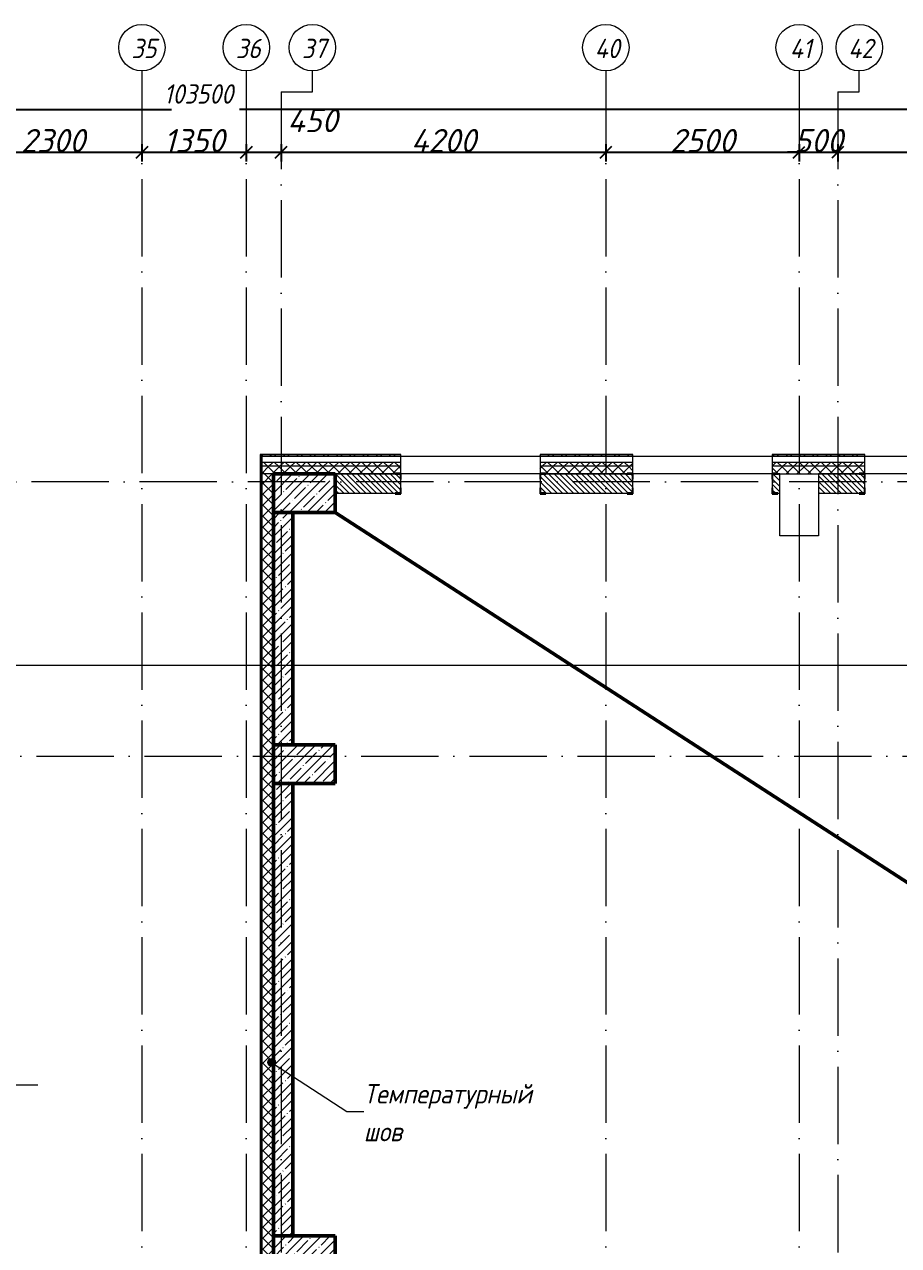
# Model space of a CAD drawing. Header units: millimetres. Extents: x -537608 to 253996, y -217170 to 186033.
# Drawn here: x -131705 to -120398, y 170246 to 186033 of the extents above; entities that cross this region are included whole.
import ezdxf

# ---------------------------------------------------------------- set-up
doc = ezdxf.new("R2010")
doc.units = ezdxf.units.MM
doc.linetypes.add('50_200_ШТРИХ_1Т_ш5_п1_п1_', pattern=[1400, 1000, -200, 0, -200])
for name, color, linetype, lineweight in [('A-____-____-DIMS', 7, 'Continuous', 9), ('A-DETL-____-OTLN-1', 7, 'Continuous', 50), ('A-GENM-____-MCUT', 7, 'Continuous', 25), ('A-GENM-____-OTLN-1', 7, 'Continuous', 25), ('A-WALL-____-MCUT', 7, 'Continuous', 13), ('A-WALL-____-MCUT-1', 7, 'Continuous', 9), ('A-WALL-____-MCUT-2', 7, 'Continuous', 50), ('A-WALL-____-OTLN', 7, 'Continuous', 9), ('A-WALL-____-PATT-1', 7, 'Continuous', 9), ('A-WALL-FNSH-MCUT-1', 7, 'Continuous', 9), ('G-____-____-TEXT', 7, 'Continuous', 9), ('S-COLS-____-MCUT', 7, 'Continuous', 50), ('S-COLS-____-OTLN', 7, 'Continuous', 9), ('S-GRID-____-IDEN', 7, 'Continuous', 9), ('S-GRID-____-OTLN', 7, 'Continuous', 9), ('S-GRID-____-OTLN-1', 7, '50_200_ШТРИХ_1Т_ш5_п1_п1_', 9)]:
    doc.layers.add(name, color=color, linetype=linetype, lineweight=lineweight)
doc.layers.add('G-____-____-SYMB-1', color=9, linetype='Continuous', lineweight=9, true_color=0x808080)
doc.styles.add('ISOCPEUR_I', font='isocpeui.ttf', dxfattribs={"height": 300})
doc.styles.add('ISOCPEUR_I_9', font='isocpeui.ttf', dxfattribs={"width": 0.9, "height": 250})
doc.dimstyles.new('ISO-2_5_0_9К_БОЛЬШОЙ_ОСИ', dxfattribs={"dimscale": 304.8, "dimtxt": 248.995294, "dimasz": 0.492126, "dimexe": 0.393701, "dimexo": 0, "dimgap": 0, "dimtad": 1, "dimdec": 0, "dimzin": 0, "dimdsep": 46, "dimtxsty": 'ISOCPEUR_I', "dimblk1": 'OBLIQUE', "dimblk2": 'OBLIQUE', "dimsah": 1, "dimcen": 0.09, "dimdle": 0.393701, "dimazin": 0, "dimtfac": 1, "dimtdec": 4, "dimtix": 1, "dimtmove": 0, "dimatfit": 3, "dimfxl": 1, "dimtvp": 1, "dimtolj": 1, "dimtzin": 0, "dimarcsym": 2})
doc.dimstyles.new('ISO-2_5_0_9К_БОЛЬШОЙ_ОСИ_1', dxfattribs={"dimscale": 304.8, "dimtxt": 248.995294, "dimasz": 0.492126, "dimexe": 0.393701, "dimexo": 0, "dimgap": 0, "dimtad": 1, "dimdec": 0, "dimzin": 0, "dimdsep": 46, "dimtxsty": 'ISOCPEUR_I', "dimblk1": 'OBLIQUE', "dimblk2": 'OBLIQUE', "dimsah": 1, "dimcen": 0.09, "dimdle": 0.393701, "dimazin": 0, "dimtfac": 1, "dimtdec": 4, "dimtix": 1, "dimtmove": 1, "dimatfit": 3, "dimfxl": 1, "dimtvp": 1, "dimtolj": 1, "dimtzin": 0, "dimarcsym": 2})
doc.dimstyles.new('ISO-2_5_0_9К_БОЛЬШОЙ_ОСИ_2', dxfattribs={"dimscale": 304.8, "dimtxt": 248.995294, "dimasz": 0.492126, "dimexe": 0.393701, "dimexo": 0, "dimgap": 0, "dimtad": 1, "dimdec": 0, "dimzin": 0, "dimdsep": 46, "dimtxsty": 'ISOCPEUR_I_9', "dimblk1": 'OBLIQUE', "dimblk2": 'OBLIQUE', "dimsah": 1, "dimcen": 0.09, "dimdle": 0.393701, "dimazin": 0, "dimtfac": 1, "dimtdec": 4, "dimtix": 1, "dimtmove": 2, "dimatfit": 3, "dimfxl": 1, "dimtvp": 1, "dimtolj": 1, "dimtzin": 0, "dimarcsym": 2})
pattern_1 = [(135, (-178684.97, 94540.114), (-35.35534, -35.35534), [])]
pattern_2 = [(45, (-178684.97, 94540.11), (-70.71068, 70.71068), []), (135, (-178684.97, 94540.11), (-70.71068, -70.71068), [])]
pattern_3 = [(45, (-178684.97, 94540.11), (-114.04925, 114.04925), []), (45, (-178570.92, 94540.11), (-114.04925, 114.04925), [201.612, -40.322, 3.353, -36.97])]
pattern_4 = [(45, (-178684.97, 94540.11), (-85.53659, 85.53659), []), (45, (-178627.95, 94540.11), (-85.53659, 85.53659), [])]

# ---------------------------------------------------------------- blocks, each defined once
blk = doc.blocks.new('BSC_Колонна _Прямоугольная - 500х800-V12-АР1_План отверстий 3 этажа в осях 1-64_Ю-ЯЯ')
at = {"layer": 'S-COLS-____-OTLN'}
h = blk.add_hatch(dxfattribs=at)
h.set_pattern_fill('FP_18', color=256, style=0, pattern_type=2)
h.set_pattern_definition([(315, (-85431.04, 50600), (114.04925, 114.04925), []), (315, (-85431.04, 50485.95), (114.04925, 114.04925), [201.613, -40.323, 3.353, -36.97])])
h.paths.add_polyline_path([(-250, 400), (-250, -400), (250, -400), (250, 400)], flags=0)
at = {"layer": 'S-COLS-____-MCUT'}
for p, q in [((250, 400), (-250, 400)), ((-250, 400), (-250, -400)), ((250, -400), (250, 400)), ((-250, -400), (250, -400))]:
    blk.add_line(p, q, dxfattribs=at)
blk = doc.blocks.new('BSC_Колонна _Прямоугольная - 500х800-V75-АР1_План отверстий 3 этажа в осях 1-64_Ю-ЯЯ')
at = {"layer": 'S-COLS-____-OTLN'}
h = blk.add_hatch(dxfattribs=at)
h.set_pattern_fill('FP_84', color=256, style=0, pattern_type=2)
h.set_pattern_definition([(315, (-81931.04, 50600), (114.04925, 114.04925), []), (315, (-81931.04, 50485.95), (114.04925, 114.04925), [201.613, -40.323, 3.353, -36.97])])
h.paths.add_polyline_path([(-250, -400), (250, -400), (250, 400), (-250, 400)], flags=0)
at = {"layer": 'S-COLS-____-MCUT'}
for p, q in [((250, 400), (-250, 400)), ((-250, 400), (-250, -400)), ((250, -400), (250, 400)), ((-250, -400), (250, -400))]:
    blk.add_line(p, q, dxfattribs=at)
blk = doc.blocks.new('BSC_Колонна _Прямоугольная - 500х800-V76-АР1_План отверстий 3 этажа в осях 1-64_Ю-ЯЯ')
at = {"layer": 'S-COLS-____-OTLN'}
h = blk.add_hatch(dxfattribs=at)
h.set_pattern_fill('FP_85', color=256, style=0, pattern_type=2)
h.set_pattern_definition([(315, (-75581.04, 50600), (114.04925, 114.04925), []), (315, (-75581.04, 50485.95), (114.04925, 114.04925), [201.613, -40.323, 3.353, -36.97])])
h.paths.add_polyline_path([(-250, -400), (250, -400), (250, 400), (-250, 400)], flags=0)
at = {"layer": 'S-COLS-____-MCUT'}
for p, q in [((250, 400), (-250, 400)), ((-250, 400), (-250, -400)), ((250, -400), (250, 400)), ((-250, -400), (250, -400))]:
    blk.add_line(p, q, dxfattribs=at)
blk = doc.blocks.new('BSC_Колонна _Прямоугольная - 500х800-25984400-АР1_План отверстий 3 этажа в осях 1-64_Ю-ЯЯ')
at = {"layer": 'S-COLS-____-OTLN'}
for p, q in [((-250, 400), (250, 400)), ((-250, -150), (-250, 400)), ((250, 400), (250, -150))]:
    blk.add_line(p, q, dxfattribs=at)
blk = doc.blocks.new('Фахверк_СКБ_Уголок - 250_2160-27509414-АР1_План отверстий 3 этажа в осях 1-64_Ю-ЯЯ')
at = {"layer": 'A-GENM-____-MCUT'}
for p, q in [((200, 181), (125, 181)), ((125, 181), (125, 106)), ((131, 106), (131, 175)), ((131, 175), (200, 175)), ((200, 175), (200, 181)), ((125, 106), (131, 106)), ((131, -6), (125, -6)), ((125, -6), (125, -81)), ((125, -81), (200, -81)), ((131, -75), (131, -6)), ((200, -75), (131, -75)), ((200, -81), (200, -75))]:
    blk.add_line(p, q, dxfattribs=at)
blk = doc.blocks.new('Фахверк_СКБ_Уголок - 250_2160_1-27509452-АР1_План отверстий 3 этажа в осях 1-64_Ю-ЯЯ')
at = {"layer": 'A-GENM-____-MCUT'}
for p, q in [((200, 181), (125, 181)), ((125, 181), (125, 106)), ((131, 106), (131, 175)), ((131, 175), (200, 175)), ((200, 175), (200, 181)), ((125, 106), (131, 106)), ((131, -6), (125, -6)), ((125, -6), (125, -81)), ((125, -81), (200, -81)), ((131, -75), (131, -6)), ((200, -75), (131, -75)), ((200, -81), (200, -75))]:
    blk.add_line(p, q, dxfattribs=at)
blk = doc.blocks.new('Ось сетки - Круг_Ø6_00__ISO-2_5_0_9K_-25732049-АР1_План отверстий 3 этажа в осях 1-64_Ю-ЯЯ')
at = {"layer": 'S-GRID-____-IDEN'}
blk.add_circle((0, 0), 3, dxfattribs=at)
blk = doc.blocks.new('_Oblique')
at = {"color": 0, "linetype": 'ByBlock', "lineweight": -2}
blk.add_line((-0.5, -0.5), (0.5, 0.5), dxfattribs=at)
blk = doc.blocks.new('*D969')
at = {"layer": 'A-____-____-DIMS', "color": 0, "lineweight": -2, "transparency": 16777216}
for p, q in [((-132485, 184487), (-132485, 184261)), ((-130185, 184487), (-130185, 184261)), ((-132605, 184381), (-130065, 184381))]:
    blk.add_line(p, q, dxfattribs=at)
at = {"layer": 'Defpoints', "color": 0, "transparency": 16777216}
for p in [(-132485, 184487), (-130185, 184487), (-130185, 184381)]:
    blk.add_point(p, dxfattribs=at)
at = {"layer": 'A-____-____-DIMS', "color": 0, "lineweight": -2, "transparency": 16777216, "xscale": 150, "yscale": 150, "zscale": 150, "rotation": 180}
blk.add_blockref('_Oblique', (-132485, 184381), dxfattribs=at)
at = {"layer": 'A-____-____-DIMS', "color": 0, "lineweight": -2, "transparency": 16777216, "xscale": 150, "yscale": 150, "zscale": 150}
blk.add_blockref('_Oblique', (-130185, 184381), dxfattribs=at)
at = {"layer": 'A-____-____-DIMS', "color": 0, "transparency": 16777216, "insert": (-131335, 184531), "char_height": 300, "width": 758.48, "attachment_point": 5, "style": 'ISOCPEUR_I'}
blk.add_mtext('\\A1;2300', dxfattribs=at)
blk = doc.blocks.new('*D970')
at = {"layer": 'A-____-____-DIMS', "color": 0, "lineweight": -2, "transparency": 16777216}
for p, q in [((-130185, 184487), (-130185, 184261)), ((-128835, 184487), (-128835, 184261)), ((-130305, 184381), (-128715, 184381))]:
    blk.add_line(p, q, dxfattribs=at)
at = {"layer": 'Defpoints', "color": 0, "transparency": 16777216}
for p in [(-130185, 184487), (-128835, 184487), (-128835, 184381)]:
    blk.add_point(p, dxfattribs=at)
at = {"layer": 'A-____-____-DIMS', "color": 0, "lineweight": -2, "transparency": 16777216, "xscale": 150, "yscale": 150, "zscale": 150, "rotation": 180}
blk.add_blockref('_Oblique', (-130185, 184381), dxfattribs=at)
at = {"layer": 'A-____-____-DIMS', "color": 0, "lineweight": -2, "transparency": 16777216, "xscale": 150, "yscale": 150, "zscale": 150}
blk.add_blockref('_Oblique', (-128835, 184381), dxfattribs=at)
at = {"layer": 'A-____-____-DIMS', "color": 0, "transparency": 16777216, "insert": (-129510, 184531), "char_height": 300, "width": 701.02, "attachment_point": 5, "style": 'ISOCPEUR_I'}
blk.add_mtext('\\A1;1350', dxfattribs=at)
blk = doc.blocks.new('*D971')
at = {"layer": 'A-____-____-DIMS', "color": 0, "lineweight": -2, "transparency": 16777216}
for p, q in [((-128835, 184487), (-128835, 184261)), ((-128385, 184487), (-128385, 184261)), ((-128955, 184381), (-128265, 184381))]:
    blk.add_line(p, q, dxfattribs=at)
at = {"layer": 'Defpoints', "color": 0, "transparency": 16777216}
for p in [(-128835, 184487), (-128385, 184487), (-128385, 184381)]:
    blk.add_point(p, dxfattribs=at)
at = {"layer": 'A-____-____-DIMS', "color": 0, "lineweight": -2, "transparency": 16777216, "xscale": 150, "yscale": 150, "zscale": 150, "rotation": 180}
blk.add_blockref('_Oblique', (-128835, 184381), dxfattribs=at)
at = {"layer": 'A-____-____-DIMS', "color": 0, "lineweight": -2, "transparency": 16777216, "xscale": 150, "yscale": 150, "zscale": 150}
blk.add_blockref('_Oblique', (-128385, 184381), dxfattribs=at)
at = {"layer": 'A-____-____-DIMS', "color": 0, "transparency": 16777216, "insert": (-128305, 184941), "char_height": 300, "width": 591.84, "attachment_point": 1, "line_spacing_factor": 1.149209, "style": 'ISOCPEUR_I'}
blk.add_mtext('\\A1;450', dxfattribs=at)
blk = doc.blocks.new('*D972')
at = {"layer": 'A-____-____-DIMS', "color": 0, "lineweight": -2, "transparency": 16777216}
for p, q in [((-128385, 184487), (-128385, 184261)), ((-124185, 184487), (-124185, 184261)), ((-128505, 184381), (-124065, 184381))]:
    blk.add_line(p, q, dxfattribs=at)
at = {"layer": 'Defpoints', "color": 0, "transparency": 16777216}
for p in [(-128385, 184487), (-124185, 184487), (-124185, 184381)]:
    blk.add_point(p, dxfattribs=at)
at = {"layer": 'A-____-____-DIMS', "color": 0, "lineweight": -2, "transparency": 16777216, "xscale": 150, "yscale": 150, "zscale": 150, "rotation": 180}
blk.add_blockref('_Oblique', (-128385, 184381), dxfattribs=at)
at = {"layer": 'A-____-____-DIMS', "color": 0, "lineweight": -2, "transparency": 16777216, "xscale": 150, "yscale": 150, "zscale": 150}
blk.add_blockref('_Oblique', (-124185, 184381), dxfattribs=at)
at = {"layer": 'A-____-____-DIMS', "color": 0, "transparency": 16777216, "insert": (-126285, 184531), "char_height": 300, "width": 781.46, "attachment_point": 5, "style": 'ISOCPEUR_I'}
blk.add_mtext('\\A1;4200', dxfattribs=at)
blk = doc.blocks.new('*D973')
at = {"layer": 'A-____-____-DIMS', "color": 0, "lineweight": -2, "transparency": 16777216}
for p, q in [((-124185, 184487), (-124185, 184261)), ((-121685, 184487), (-121685, 184261)), ((-124305, 184381), (-121565, 184381))]:
    blk.add_line(p, q, dxfattribs=at)
at = {"layer": 'Defpoints', "color": 0, "transparency": 16777216}
for p in [(-124185, 184487), (-121685, 184487), (-121685, 184381)]:
    blk.add_point(p, dxfattribs=at)
at = {"layer": 'A-____-____-DIMS', "color": 0, "lineweight": -2, "transparency": 16777216, "xscale": 150, "yscale": 150, "zscale": 150, "rotation": 180}
blk.add_blockref('_Oblique', (-124185, 184381), dxfattribs=at)
at = {"layer": 'A-____-____-DIMS', "color": 0, "lineweight": -2, "transparency": 16777216, "xscale": 150, "yscale": 150, "zscale": 150}
blk.add_blockref('_Oblique', (-121685, 184381), dxfattribs=at)
at = {"layer": 'A-____-____-DIMS', "color": 0, "transparency": 16777216, "insert": (-122935, 184531), "char_height": 300, "width": 758.48, "attachment_point": 5, "style": 'ISOCPEUR_I'}
blk.add_mtext('\\A1;2500', dxfattribs=at)
blk = doc.blocks.new('*D974')
at = {"layer": 'A-____-____-DIMS', "color": 0, "lineweight": -2, "transparency": 16777216}
for p, q in [((-121685, 184487), (-121685, 184261)), ((-121185, 184487), (-121185, 184261)), ((-121685, 184381), (-121835, 184381)), ((-121685, 184381), (-121185, 184381)), ((-121185, 184381), (-121035, 184381))]:
    blk.add_line(p, q, dxfattribs=at)
at = {"layer": 'Defpoints', "color": 0, "transparency": 16777216}
for p in [(-121685, 184487), (-121185, 184487), (-121185, 184381)]:
    blk.add_point(p, dxfattribs=at)
at = {"layer": 'A-____-____-DIMS', "color": 0, "lineweight": -2, "transparency": 16777216, "xscale": 150, "yscale": 150, "zscale": 150}
blk.add_blockref('_Oblique', (-121685, 184381), dxfattribs=at)
at = {"layer": 'A-____-____-DIMS', "color": 0, "lineweight": -2, "transparency": 16777216, "xscale": 150, "yscale": 150, "zscale": 150, "rotation": 180}
blk.add_blockref('_Oblique', (-121185, 184381), dxfattribs=at)
at = {"layer": 'A-____-____-DIMS', "color": 0, "transparency": 16777216, "insert": (-121435, 184531), "char_height": 300, "width": 568.86, "attachment_point": 5, "style": 'ISOCPEUR_I'}
blk.add_mtext('\\A1;500', dxfattribs=at)
blk = doc.blocks.new('*D975')
at = {"layer": 'A-____-____-DIMS', "color": 0, "lineweight": -2, "transparency": 16777216}
for p, q in [((-121185, 184487), (-121185, 184261)), ((-115685, 184487), (-115685, 184261)), ((-121305, 184381), (-115565, 184381))]:
    blk.add_line(p, q, dxfattribs=at)
at = {"layer": 'Defpoints', "color": 0, "transparency": 16777216}
for p in [(-121185, 184487), (-115685, 184487), (-115685, 184381)]:
    blk.add_point(p, dxfattribs=at)
at = {"layer": 'A-____-____-DIMS', "color": 0, "lineweight": -2, "transparency": 16777216, "xscale": 150, "yscale": 150, "zscale": 150, "rotation": 180}
blk.add_blockref('_Oblique', (-121185, 184381), dxfattribs=at)
at = {"layer": 'A-____-____-DIMS', "color": 0, "lineweight": -2, "transparency": 16777216, "xscale": 150, "yscale": 150, "zscale": 150}
blk.add_blockref('_Oblique', (-115685, 184381), dxfattribs=at)
at = {"layer": 'A-____-____-DIMS', "color": 0, "transparency": 16777216, "insert": (-118435, 184531), "char_height": 300, "width": 758.48, "attachment_point": 5, "style": 'ISOCPEUR_I'}
blk.add_mtext('\\A1;5500', dxfattribs=at)
blk = doc.blocks.new('*D988')
at = {"layer": 'A-____-____-DIMS', "color": 0, "lineweight": -2, "transparency": 16777216}
for p, q in [((-181035, 185039), (-181035, 184813)), ((-77535, 185039), (-77535, 184813)), ((-181155, 184933), (-129802, 184933)), ((-77415, 184933), (-128923, 184933))]:
    blk.add_line(p, q, dxfattribs=at)
at = {"layer": 'Defpoints', "color": 0, "transparency": 16777216}
for p in [(-181035, 185039), (-77535, 185039), (-77535, 184933)]:
    blk.add_point(p, dxfattribs=at)
at = {"layer": 'A-____-____-DIMS', "color": 0, "lineweight": -2, "transparency": 16777216, "xscale": 150, "yscale": 150, "zscale": 150, "rotation": 180}
blk.add_blockref('_Oblique', (-181035, 184933), dxfattribs=at)
at = {"layer": 'A-____-____-DIMS', "color": 0, "lineweight": -2, "transparency": 16777216, "xscale": 150, "yscale": 150, "zscale": 150}
blk.add_blockref('_Oblique', (-77535, 184933), dxfattribs=at)
at = {"layer": 'A-____-____-DIMS', "color": 0, "transparency": 16777216, "insert": (-129902, 185259), "char_height": 250, "width": 1080.26, "attachment_point": 1, "line_spacing_factor": 1.149209, "style": 'ISOCPEUR_I_9'}
blk.add_mtext('\\A1;103500', dxfattribs=at)

msp = doc.modelspace()

# ---------------------------------------------------------------- hatches: boundary and pattern name
at = {"layer": 'A-WALL-____-PATT-1'}
h = msp.add_hatch(dxfattribs=at)
h.set_pattern_fill('FP_6', color=256, style=0, pattern_type=2)
h.set_pattern_definition(pattern_4)
h.paths.add_polyline_path([(-128519.9702, 180451.1558), (-128519.9702, 180471.1558), (-128653.9702, 180471.1558), (-128653.9702, 180451.1558)], flags=0)
h = msp.add_hatch(dxfattribs=at)
h.set_pattern_fill('FP_6', color=256, style=0, pattern_type=2)
h.set_pattern_definition(pattern_4)
h.paths.add_polyline_path([(-103969.9702, 180451.1558), (-103969.9702, 180471.1558), (-106984.9702, 180471.1558), (-106984.9702, 180451.1558), (-104465.4961, 180451.1558)], flags=0)
h.paths.add_polyline_path([(-109984.9702, 180451.1558), (-108784.9702, 180451.1558), (-108784.9702, 180471.1558), (-109984.9702, 180471.1558)], flags=0)
h.paths.add_polyline_path([(-114784.9702, 180451.1558), (-114784.9702, 180471.1558), (-116034.9702, 180471.1558), (-116034.9702, 180451.1558), (-115070.2818, 180451.1558)], flags=0)
h.paths.add_polyline_path([(-112984.9702, 180451.1558), (-111784.9702, 180451.1558), (-111784.9702, 180471.1558), (-112984.9702, 180471.1558)], flags=0)
h.paths.add_polyline_path([(-117834.9702, 180451.1558), (-117834.9702, 180471.1558), (-119034.9702, 180471.1558), (-119034.9702, 180451.1558), (-118605.2104, 180451.1558)], flags=0)
h.paths.add_polyline_path([(-122034.9702, 180451.1558), (-120834.9702, 180451.1558), (-120834.9702, 180471.1558), (-122034.9702, 180471.1558)], flags=0)
h.paths.add_polyline_path([(-123834.9702, 180451.1558), (-123834.9702, 180471.1558), (-125034.9702, 180471.1558), (-125034.9702, 180451.1558)], flags=0)
h.paths.add_polyline_path([(-126834.9702, 180451.1558), (-126834.9702, 180471.1558), (-128519.9702, 180471.1558), (-128519.9702, 180451.1558)], flags=0)
h = msp.add_hatch(dxfattribs=at)
h.set_pattern_fill('FP_4', color=256, style=0, pattern_type=2)
h.set_pattern_definition(pattern_2)
h.paths.add_polyline_path([(-77204.9702, 180321.1558), (-77204.9702, 180371.1558), (-84184.9702, 180371.1558), (-84184.9702, 180321.1558), (-79720.996, 180321.1558)], flags=0)
h.paths.add_polyline_path([(-85184.9702, 180321.1558), (-85184.9702, 180371.1558), (-86934.9702, 180371.1558), (-86934.9702, 180321.1558), (-86790.8532, 180321.1558)], flags=0)
h.paths.add_polyline_path([(-92859.9702, 180321.1558), (-91734.9702, 180321.1558), (-91734.9702, 180371.1558), (-92859.9702, 180371.1558)], flags=0)
h.paths.add_polyline_path([(-94659.9702, 180321.1558), (-94659.9702, 180371.1558), (-95784.9702, 180371.1558), (-95784.9702, 180321.1558), (-94744.4425, 180321.1558)], flags=0)
h.paths.add_polyline_path([(-98279.371, 180321.1558), (-97584.9702, 180321.1558), (-97584.9702, 180371.1558), (-98634.9702, 180371.1558), (-98634.9702, 180321.1558)], flags=0)
h.paths.add_polyline_path([(-101634.9702, 180321.1558), (-100434.9702, 180321.1558), (-100434.9702, 180371.1558), (-101634.9702, 180371.1558)], flags=0)
h.paths.add_polyline_path([(-103434.9702, 180321.1558), (-103434.9702, 180371.1558), (-106984.9702, 180371.1558), (-106984.9702, 180321.1558), (-104465.4961, 180321.1558)], flags=0)
h.paths.add_polyline_path([(-108784.9702, 180321.1558), (-108784.9702, 180371.1558), (-109984.9702, 180371.1558), (-109984.9702, 180321.1558)], flags=0)
h.paths.add_polyline_path([(-114784.9702, 180321.1558), (-114784.9702, 180371.1558), (-116034.9702, 180371.1558), (-116034.9702, 180321.1558), (-115070.2818, 180321.1558)], flags=0)
h.paths.add_polyline_path([(-112984.9702, 180321.1558), (-111784.9702, 180321.1558), (-111784.9702, 180371.1558), (-112984.9702, 180371.1558)], flags=0)
h.paths.add_polyline_path([(-120834.9702, 180321.1558), (-120834.9702, 180371.1558), (-122034.9702, 180371.1558), (-122034.9702, 180321.1558)], flags=0)
h.paths.add_polyline_path([(-117834.9702, 180321.1558), (-117834.9702, 180371.1558), (-119034.9702, 180371.1558), (-119034.9702, 180321.1558), (-118605.2104, 180321.1558)], flags=0)
h.paths.add_polyline_path([(-123834.9702, 180321.1558), (-123834.9702, 180371.1558), (-125034.9702, 180371.1558), (-125034.9702, 180321.1558)], flags=0)
h.paths.add_polyline_path([(-126834.9702, 180321.1558), (-126834.9702, 180371.1558), (-128634.9702, 180371.1558), (-128634.9702, 180321.1558)], flags=0)
h = msp.add_hatch(dxfattribs=at)
h.set_pattern_fill('FP_4', color=256, style=0, pattern_type=2)
h.set_pattern_definition(pattern_2)
h.paths.add_polyline_path([(-77284.9702, 180221.1558), (-77204.9702, 180221.1558), (-77204.9702, 180321.1558), (-84184.9702, 180321.1558), (-84184.9702, 180221.1558), (-77334.9702, 180221.1558)], flags=0)
h.paths.add_polyline_path([(-85184.9702, 180221.1558), (-85184.9702, 180321.1558), (-86934.9702, 180321.1558), (-86934.9702, 180227.1558), (-86859.9702, 180227.1558), (-86859.9702, 180221.1558), (-85684.9702, 180221.1558)], flags=0)
h.paths.add_polyline_path([(-94734.9702, 180221.1558), (-94734.9702, 180227.1558), (-94659.9702, 180227.1558), (-94659.9702, 180321.1558), (-95784.9702, 180321.1558), (-95784.9702, 180221.1558), (-94744.4425, 180221.1558)], flags=0)
h.paths.add_polyline_path([(-92093.246, 180221.1558), (-91809.9702, 180221.1558), (-91809.9702, 180227.1558), (-91734.9702, 180227.1558), (-91734.9702, 180321.1558), (-92859.9702, 180321.1558), (-92859.9702, 180227.1558), (-92784.9702, 180227.1558), (-92784.9702, 180221.1558)], flags=0)
h.paths.add_polyline_path([(-97659.9702, 180221.1558), (-97659.9702, 180227.1558), (-97584.9702, 180227.1558), (-97584.9702, 180321.1558), (-98634.9702, 180321.1558), (-98634.9702, 180227.1558), (-98559.9702, 180227.1558), (-98559.9702, 180221.1558), (-98279.371, 180221.1558)], flags=0)
h.paths.add_polyline_path([(-100509.9702, 180221.1558), (-100509.9702, 180227.1558), (-100434.9702, 180227.1558), (-100434.9702, 180321.1558), (-101634.9702, 180321.1558), (-101634.9702, 180227.1558), (-101559.9702, 180227.1558), (-101559.9702, 180221.1558), (-100684.9702, 180221.1558)], flags=0)
h.paths.add_polyline_path([(-103434.9702, 180221.1558), (-103434.9702, 180321.1558), (-106984.9702, 180321.1558), (-106984.9702, 180227.1558), (-106909.9702, 180227.1558), (-106909.9702, 180221.1558), (-103934.9702, 180221.1558)], flags=0)
h.paths.add_polyline_path([(-109484.9702, 180221.1558), (-108859.9702, 180221.1558), (-108859.9702, 180227.1558), (-108784.9702, 180227.1558), (-108784.9702, 180321.1558), (-109984.9702, 180321.1558), (-109984.9702, 180221.1558)], flags=0)
h.paths.add_polyline_path([(-115434.9702, 180221.1558), (-114859.9702, 180221.1558), (-114859.9702, 180227.1558), (-114784.9702, 180227.1558), (-114784.9702, 180321.1558), (-116034.9702, 180321.1558), (-116034.9702, 180227.1558), (-115959.9702, 180227.1558), (-115959.9702, 180221.1558), (-115934.9702, 180221.1558)], flags=0)
h.paths.add_polyline_path([(-112909.9702, 180221.1558), (-111859.9702, 180221.1558), (-111859.9702, 180227.1558), (-111784.9702, 180227.1558), (-111784.9702, 180321.1558), (-112984.9702, 180321.1558), (-112984.9702, 180227.1558), (-112909.9702, 180227.1558)], flags=0)
h.paths.add_polyline_path([(-118605.2104, 180221.1558), (-117909.9702, 180221.1558), (-117909.9702, 180227.1558), (-117834.9702, 180227.1558), (-117834.9702, 180321.1558), (-119034.9702, 180321.1558), (-119034.9702, 180227.1558), (-118959.9702, 180227.1558), (-118959.9702, 180221.1558)], flags=0)
h.paths.add_polyline_path([(-120909.9702, 180221.1558), (-120909.9702, 180227.1558), (-120834.9702, 180227.1558), (-120834.9702, 180321.1558), (-122034.9702, 180321.1558), (-122034.9702, 180227.1558), (-121959.9702, 180227.1558), (-121959.9702, 180221.1558), (-121434.9702, 180221.1558)], flags=0)
h.paths.add_polyline_path([(-124959.9702, 180221.1558), (-123909.9702, 180221.1558), (-123909.9702, 180227.1558), (-123834.9702, 180227.1558), (-123834.9702, 180321.1558), (-125034.9702, 180321.1558), (-125034.9702, 180227.1558), (-124959.9702, 180227.1558)], flags=0)
h.paths.add_polyline_path([(-126909.9702, 180221.1558), (-126909.9702, 180227.1558), (-126834.9702, 180227.1558), (-126834.9702, 180321.1558), (-128634.9702, 180321.1558), (-128634.9702, 180221.1558), (-127684.9702, 180221.1558)], flags=0)
h = msp.add_hatch(dxfattribs=at)
h.set_pattern_fill('FP_4', color=256, style=0, pattern_type=2)
h.set_pattern_definition(pattern_2)
h.paths.add_polyline_path([(-128484.9702, 162321.1558), (-128484.9702, 180221.1558), (-128634.9702, 180221.1558), (-128634.9702, 162321.1558)], flags=0)
h = msp.add_hatch(dxfattribs=at)
h.set_pattern_fill('FP_9', color=256, style=0, pattern_type=2)
h.set_pattern_definition(pattern_1)
h.paths.add_polyline_path([(-121959.9702, 179971.1558), (-121934.9702, 179971.1558), (-121934.9702, 180221.1558), (-122028.9702, 180221.1558), (-122028.9702, 180152.1558), (-122034.9702, 180152.1558), (-122034.9702, 180040.1558), (-122028.9702, 180040.1558), (-122028.9702, 179971.1558)], flags=0)
h.paths.add_polyline_path([(-123840.9702, 179971.1558), (-123840.9702, 180040.1558), (-123834.9702, 180040.1558), (-123834.9702, 180152.1558), (-123840.9702, 180152.1558), (-123840.9702, 180221.1558), (-125028.9702, 180221.1558), (-125028.9702, 180152.1558), (-125034.9702, 180152.1558), (-125034.9702, 180040.1558), (-125028.9702, 180040.1558), (-125028.9702, 179971.1558), (-123909.9702, 179971.1558)], flags=0)
h.paths.add_polyline_path([(-126840.9702, 179971.1558), (-126840.9702, 180040.1558), (-126834.9702, 180040.1558), (-126834.9702, 180152.1558), (-126840.9702, 180152.1558), (-126840.9702, 180221.1558), (-127684.9702, 180221.1558), (-127684.9702, 179971.1558), (-126909.9702, 179971.1558)], flags=0)
h = msp.add_hatch(dxfattribs=at)
h.set_pattern_fill('FP_9', color=256, style=0, pattern_type=2)
h.set_pattern_definition(pattern_1)
h.paths.add_polyline_path([(-120840.9702, 179971.1558), (-120840.9702, 180040.1558), (-120834.9702, 180040.1558), (-120834.9702, 180152.1558), (-120840.9702, 180152.1558), (-120840.9702, 180221.1558), (-121434.9702, 180221.1558), (-121434.9702, 179971.1558), (-120909.9702, 179971.1558)], flags=0)
h.paths.add_polyline_path([(-117909.9702, 179971.1558), (-117840.9702, 179971.1558), (-117840.9702, 180040.1558), (-117834.9702, 180040.1558), (-117834.9702, 180152.1558), (-117840.9702, 180152.1558), (-117840.9702, 180221.1558), (-119028.9702, 180221.1558), (-119028.9702, 180152.1558), (-119034.9702, 180152.1558), (-119034.9702, 180040.1558), (-119028.9702, 180040.1558), (-119028.9702, 179971.1558), (-118605.2104, 179971.1558)], flags=0)
h.paths.add_polyline_path([(-115959.9702, 179971.1558), (-115934.9702, 179971.1558), (-115934.9702, 180221.1558), (-116028.9702, 180221.1558), (-116028.9702, 180152.1558), (-116034.9702, 180152.1558), (-116034.9702, 180040.1558), (-116028.9702, 180040.1558), (-116028.9702, 179971.1558)], flags=0)
h = msp.add_hatch(dxfattribs=at)
h.set_pattern_fill('FP_12', color=256, style=0, pattern_type=2)
h.set_pattern_definition(pattern_3)
h.paths.add_polyline_path([(-128234.9702, 176721.1558), (-128234.9702, 179721.1558), (-128484.9702, 179721.1558), (-128484.9702, 176721.1558)], flags=0)
h = msp.add_hatch(dxfattribs=at)
h.set_pattern_fill('FP_12', color=256, style=0, pattern_type=2)
h.set_pattern_definition(pattern_3)
h.paths.add_polyline_path([(-128234.9702, 170371.1558), (-128234.9702, 176221.1558), (-128484.9702, 176221.1558), (-128484.9702, 170371.1558)], flags=0)
at = {"layer": 'G-____-____-TEXT'}
h = msp.add_hatch(color=256, dxfattribs=at)
edge = h.paths.add_edge_path(flags=0)
edge.add_arc((-128508.0435, 172614.3785), 50, 0, 360)

# ---------------------------------------------------------------- linework, layer by layer
at = {"layer": 'A-DETL-____-OTLN-1'}
msp.add_line((-127684.9702, 179721.1558), (-104784.9702, 164921.1558), dxfattribs=at)
at = {"layer": 'A-WALL-____-MCUT'}
for p, q in [((-126834.9702, 180451.1558), (-128634.9702, 180451.1558)), ((-128634.9702, 180451.1558), (-128634.9702, 180221.1558)), ((-126834.9702, 180227.1558), (-126834.9702, 180451.1558)), ((-123834.9702, 180451.1558), (-125034.9702, 180451.1558)), ((-125034.9702, 180451.1558), (-125034.9702, 180227.1558)), ((-123834.9702, 180227.1558), (-123834.9702, 180451.1558)), ((-120834.9702, 180451.1558), (-122034.9702, 180451.1558)), ((-122034.9702, 180451.1558), (-122034.9702, 180227.1558)), ((-120834.9702, 180227.1558), (-120834.9702, 180451.1558)), ((-128484.9702, 180221.1558), (-128634.9702, 180221.1558)), ((-126834.9702, 180040.1558), (-126834.9702, 180152.1558)), ((-125034.9702, 180152.1558), (-125034.9702, 180040.1558)), ((-123834.9702, 180040.1558), (-123834.9702, 180152.1558)), ((-122034.9702, 180152.1558), (-122034.9702, 180040.1558)), ((-121934.9702, 179971.1558), (-121934.9702, 180221.1558)), ((-121934.9702, 180221.1558), (-121434.9702, 180221.1558)), ((-121434.9702, 180221.1558), (-121434.9702, 179971.1558)), ((-120834.9702, 180040.1558), (-120834.9702, 180152.1558)), ((-127684.9702, 179971.1558), (-126909.9702, 179971.1558)), ((-124959.9702, 179971.1558), (-123909.9702, 179971.1558)), ((-121959.9702, 179971.1558), (-121934.9702, 179971.1558)), ((-121434.9702, 179971.1558), (-120909.9702, 179971.1558))]:
    msp.add_line(p, q, dxfattribs=at)
at = {"layer": 'A-WALL-____-MCUT-1'}
for p, q in [((-128646.9702, 180471.1558), (-128646.9702, 162483.1558)), ((-128640.9702, 180471.1558), (-128640.9702, 162477.1558)), ((-126834.9702, 180371.1558), (-128634.9702, 180371.1558)), ((-126834.9702, 180321.1558), (-128634.9702, 180321.1558)), ((-123834.9702, 180371.1558), (-125034.9702, 180371.1558)), ((-123834.9702, 180321.1558), (-125034.9702, 180321.1558)), ((-120834.9702, 180371.1558), (-122034.9702, 180371.1558)), ((-120834.9702, 180321.1558), (-122034.9702, 180321.1558)), ((-128634.9702, 180221.1558), (-128634.9702, 162471.1558)), ((-126909.9702, 180221.1558), (-127684.9702, 180221.1558)), ((-127684.9702, 180221.1558), (-126909.9702, 180221.1558)), ((-123909.9702, 180221.1558), (-124959.9702, 180221.1558)), ((-124959.9702, 180221.1558), (-123909.9702, 180221.1558)), ((-121934.9702, 180221.1558), (-121959.9702, 180221.1558)), ((-121959.9702, 180221.1558), (-121934.9702, 180221.1558)), ((-121434.9702, 180221.1558), (-120909.9702, 180221.1558)), ((-120909.9702, 180221.1558), (-121434.9702, 180221.1558))]:
    msp.add_line(p, q, dxfattribs=at)
at = {"layer": 'A-WALL-____-MCUT-2'}
for p, q in [((-128484.9702, 179721.1558), (-128484.9702, 176721.1558)), ((-128234.9702, 176721.1558), (-128234.9702, 179721.1558)), ((-128484.9702, 176221.1558), (-128484.9702, 170371.1558)), ((-128234.9702, 170371.1558), (-128234.9702, 176221.1558))]:
    msp.add_line(p, q, dxfattribs=at)
at = {"layer": 'A-WALL-____-OTLN'}
for p, q in [((-126834.9702, 180451.1558), (-125034.9702, 180451.1558)), ((-123834.9702, 180451.1558), (-122034.9702, 180451.1558)), ((-120834.9702, 180451.1558), (-119034.9702, 180451.1558)), ((-125034.9702, 180221.1558), (-126834.9702, 180221.1558)), ((-122034.9702, 180221.1558), (-123834.9702, 180221.1558)), ((-119034.9702, 180221.1558), (-120834.9702, 180221.1558))]:
    msp.add_line(p, q, dxfattribs=at)
at = {"layer": 'A-WALL-FNSH-MCUT-1'}
for p, q in [((-128654.9702, 180471.1558), (-128654.9702, 162491.1558)), ((-126834.9702, 180471.1558), (-128654.9702, 180471.1558)), ((-128653.9702, 180471.1558), (-128653.9702, 180451.1558)), ((-128653.9702, 180451.1558), (-126834.9702, 180451.1558)), ((-128634.9702, 180451.1558), (-128634.9702, 180471.1558)), ((-128519.9702, 180451.1558), (-128519.9702, 180471.1558)), ((-126834.9702, 180451.1558), (-126834.9702, 180471.1558)), ((-123834.9702, 180471.1558), (-125034.9702, 180471.1558)), ((-125034.9702, 180471.1558), (-125034.9702, 180451.1558)), ((-125034.9702, 180451.1558), (-123834.9702, 180451.1558)), ((-123834.9702, 180451.1558), (-123834.9702, 180471.1558)), ((-120834.9702, 180471.1558), (-122034.9702, 180471.1558)), ((-122034.9702, 180471.1558), (-122034.9702, 180451.1558)), ((-122034.9702, 180451.1558), (-120834.9702, 180451.1558)), ((-120834.9702, 180451.1558), (-120834.9702, 180471.1558))]:
    msp.add_line(p, q, dxfattribs=at)
at = {"layer": 'G-____-____-SYMB-1'}
msp.add_line((-183412.0724, 177749.1664), (-74216.9844, 177749.1664), dxfattribs=at)
at = {"layer": 'G-____-____-TEXT'}
for p, q in [((-128508.0435, 172614.3785), (-127536.6145, 171977.4212)), ((-127536.6145, 171977.4212), (-127316.075, 171977.4212))]:
    msp.add_line(p, q, dxfattribs=at)
msp.add_circle((-128508.0435, 172614.3785), 50, dxfattribs=at)
at = {"layer": 'S-GRID-____-OTLN'}
for p, q in [((-127980.2201, 185159.6174), (-127980.2201, 185432.9652)), ((-120906.2643, 185159.6174), (-120906.2643, 185432.9652)), ((-128384.9702, 185159.6174), (-127980.2201, 185159.6174)), ((-121184.9702, 185159.6174), (-120906.2643, 185159.6174))]:
    msp.add_line(p, q, dxfattribs=at)
at = {"layer": 'S-GRID-____-OTLN-1'}
for p, q in [((-130184.9702, 185432.9652), (-130184.9702, 147431.7016)), ((-128834.9702, 185432.9652), (-128834.9702, 161215.5975)), ((-124184.9702, 185432.9652), (-124184.9702, 147431.7016)), ((-121684.9702, 185432.9652), (-121684.9702, 147431.7016)), ((-128384.9702, 185159.6174), (-128384.9702, 161215.5975)), ((-121184.9702, 185159.6174), (-121184.9702, 147579.638)), ((-74610.5636, 180121.1558), (-183353.7404, 180121.1558)), ((-183353.7404, 176571.1558), (-74610.5636, 176571.1558)), ((-131530.3724, 172321.1558), (-183353.7404, 172321.1558))]:
    msp.add_line(p, q, dxfattribs=at)

# ---------------------------------------------------------------- block references
at = {"layer": 'A-GENM-____-OTLN-1', "rotation": 180}
for p in [(-126709.9702, 180146.1558), (-123709.9702, 180146.1558), (-120709.9702, 180146.1558)]:
    msp.add_blockref('Фахверк_СКБ_Уголок - 250_2160-27509414-АР1_План отверстий 3 этажа в осях 1-64_Ю-ЯЯ', p, dxfattribs=at)
at = {"layer": 'A-GENM-____-OTLN-1'}
for name, p in [('Фахверк_СКБ_Уголок - 250_2160-27509414-АР1_План отверстий 3 этажа в осях 1-64_Ю-ЯЯ', (-125159.9702, 180046.1558)), ('Фахверк_СКБ_Уголок - 250_2160_1-27509452-АР1_План отверстий 3 этажа в осях 1-64_Ю-ЯЯ', (-122159.9702, 180046.1558))]:
    msp.add_blockref(name, p, dxfattribs=at)
at = {"layer": 'S-COLS-____-OTLN'}
for name, p, rotation in [('BSC_Колонна _Прямоугольная - 500х800-V12-АР1_План отверстий 3 этажа в осях 1-64_Ю-ЯЯ', (-128084.9702, 179971.1558), 89.9999999999999), ('BSC_Колонна _Прямоугольная - 500х800-25984400-АР1_План отверстий 3 этажа в осях 1-64_Ю-ЯЯ', (-121684.9702, 179821.1558), 180), ('BSC_Колонна _Прямоугольная - 500х800-V75-АР1_План отверстий 3 этажа в осях 1-64_Ю-ЯЯ', (-128084.9702, 176471.1558), 89.9999999999999), ('BSC_Колонна _Прямоугольная - 500х800-V76-АР1_План отверстий 3 этажа в осях 1-64_Ю-ЯЯ', (-128084.9702, 170121.1558), 89.9999999999999)]:
    msp.add_blockref(name, p, dxfattribs=dict(at, rotation=rotation))
at = {"layer": 'S-GRID-____-IDEN', "xscale": 99.99999999999993, "yscale": 99.99999999999993, "zscale": 99.99999999999993, "rotation": 180}
for p in [(-130184.9702, 185732.9652), (-128834.9702, 185732.9652), (-127980.2201, 185732.9652), (-124184.9702, 185732.9652), (-121684.9702, 185732.9652), (-120906.2643, 185732.9652)]:
    msp.add_blockref('Ось сетки - Круг_Ø6_00__ISO-2_5_0_9K_-25732049-АР1_План отверстий 3 этажа в осях 1-64_Ю-ЯЯ', p, dxfattribs=at)

# ---------------------------------------------------------------- texts
at = {"layer": 'G-____-____-TEXT', "char_height": 250, "attachment_point": 1, "style": 'ISOCPEUR_I_9'}
for s, insert, width in [('Температурный', (-127316.075, 172333.2754), 2763.416813), ('шов', (-127316.075, 171843.7962), 656.582063)]:
    msp.add_mtext(s, dxfattribs=dict(at, insert=insert, width=width))
at = {"layer": 'S-GRID-____-IDEN', "char_height": 250, "attachment_point": 1, "style": 'ISOCPEUR_I_9'}
for s, insert, width in [('35', (-130319.3419, 185846.8989), 404.0505), ('36', (-128969.3419, 185846.8989), 404.0505), ('37', (-128114.5918, 185846.8989), 404.0505), ('40', (-124328.3419, 185846.8989), 425.696062), ('41', (-121804.4919, 185846.8989), 367.974562), ('42', (-121049.6359, 185846.8989), 425.696062)]:
    msp.add_mtext(s, dxfattribs=dict(at, insert=insert, width=width))

# ---------------------------------------------------------------- dimensions: what is measured, and where the dimension line sits
at = {"layer": 'A-____-____-DIMS'}
for base, p1, p2, dimstyle, override, picture, middle in [((-77534.9702, 184932.7824), (-181034.9702, 185038.8484), (-77534.9702, 185038.8484), 'ISO-2_5_0_9К_БОЛЬШОЙ_ОСИ_2', {"dimpost": '<>', "dimfxl": 103500}, '*D988', (-129362.1199, 185092.7297)), ((-128384.9702, 184380.5631), (-128834.9702, 184486.6291), (-128384.9702, 184486.6291), 'ISO-2_5_0_9К_БОЛЬШОЙ_ОСИ_1', {"dimpost": '<>', "dimfxl": 450}, '*D971', (-128008.9176, 184540.5104))]:
    dim = msp.add_linear_dim(base=base, p1=p1, p2=p2, dimstyle=dimstyle, override=override, dxfattribs=at)
    dim.commit()
    dim.dimension.update_dxf_attribs({"geometry": picture, "text_midpoint": middle, "dimtype": 160})
for base, p1, p2, override, picture, middle in [((-130184.9702, 184380.5631), (-132484.9702, 184486.6291), (-130184.9702, 184486.6291), {"dimpost": '<>', "dimfxl": 2300}, '*D969', (-131334.9702, 184530.5631)), ((-128834.9702, 184380.5631), (-130184.9702, 184486.6291), (-128834.9702, 184486.6291), {"dimpost": '<>', "dimfxl": 1350}, '*D970', (-129509.9702, 184530.5631)), ((-124184.9702, 184380.5631), (-128384.9702, 184486.6291), (-124184.9702, 184486.6291), {"dimpost": '<>', "dimfxl": 4200}, '*D972', (-126284.9702, 184530.5631)), ((-121684.9702, 184380.5631), (-124184.9702, 184486.6291), (-121684.9702, 184486.6291), {"dimpost": '<>', "dimfxl": 2500}, '*D973', (-122934.9702, 184530.5631)), ((-121184.9702, 184380.5631), (-121684.9702, 184486.6291), (-121184.9702, 184486.6291), {"dimpost": '<>', "dimfxl": 500}, '*D974', (-121434.9702, 184530.5631)), ((-115684.9702, 184380.5631), (-121184.9702, 184486.6291), (-115684.9702, 184486.6291), {"dimpost": '<>', "dimfxl": 5500}, '*D975', (-118434.9702, 184530.5631))]:
    dim = msp.add_linear_dim(base=base, p1=p1, p2=p2, dimstyle='ISO-2_5_0_9К_БОЛЬШОЙ_ОСИ', override=override, dxfattribs=at)
    dim.commit()
    dim.dimension.update_dxf_attribs({"geometry": picture, "text_midpoint": middle})

doc.saveas('drawing.dxf')
